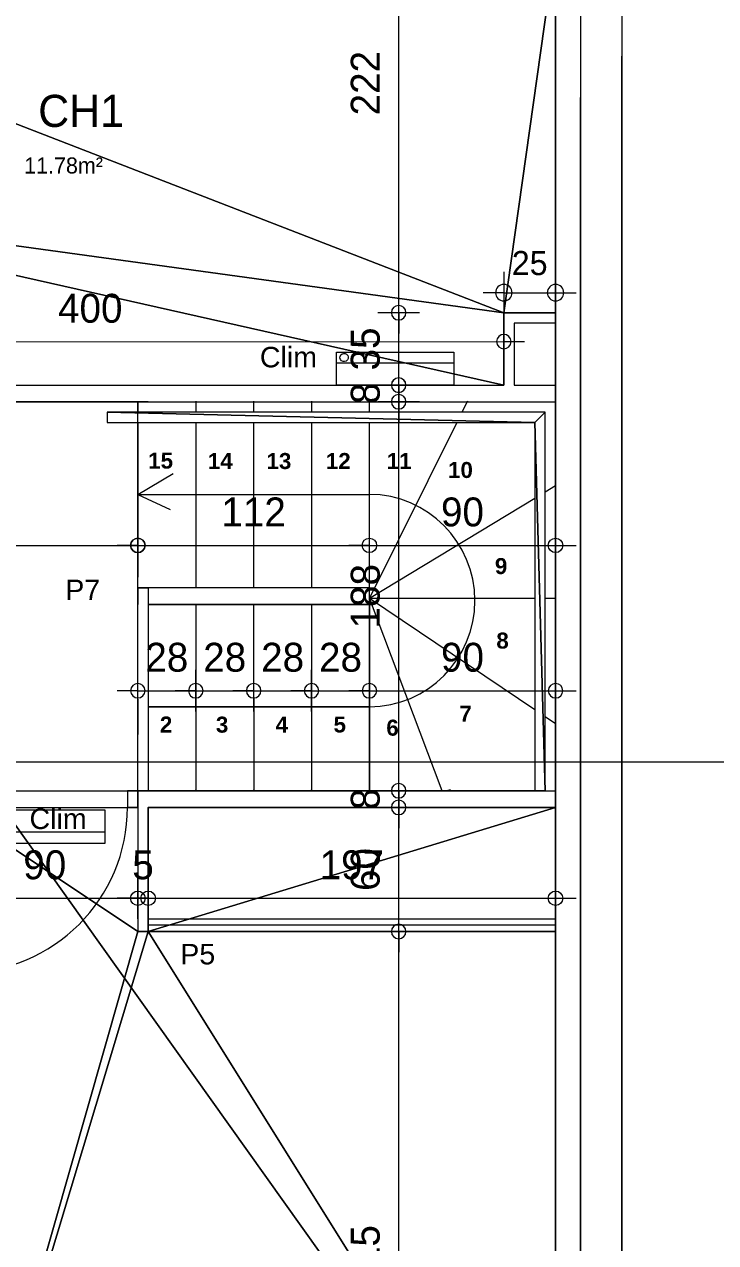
# Model space of a CAD drawing. Header units: metres. Extents: x 1.8 to 61.8, y -55.6 to -11.3.
# Drawn here: x 40.85 to 44.19, y -23.69 to -17.8 of the extents above; entities that cross this region are included whole.
import ezdxf
from ezdxf.enums import TextEntityAlignment as Align
from ezdxf.lldxf.tags import DXFTag

# ---------------------------------------------------------------- set-up
doc = ezdxf.new("R2010")
doc.units = ezdxf.units.M
doc.header["$MEASUREMENT"] = 0
for name, color, linetype in [('Calque commun', 7, 'Continuous'), ('Calque5', 7, 'Continuous'), ('Cotations', 7, 'Continuous'), ('Textes', 7, 'Continuous')]:
    doc.layers.add(name, color=color, linetype=linetype)
doc.styles.add('Arial10', font='arial.ttf', dxfattribs={"height": 0.098961})
doc.styles.add('Arial13', font='arialbd.ttf', dxfattribs={"height": 0.077267})
doc.styles.add('Century Gothic14', font='GOTHIC.TTF', dxfattribs={"height": 0.139636})
doc.styles.add('Century Gothic16', font='GOTHIC.TTF', dxfattribs={"height": 0.155151})
doc.styles.add('Century Gothic19', font='GOTHIC.TTF', dxfattribs={"height": 0.116363})
doc.styles.add('Century Gothic9', font='GOTHIC.TTF', dxfattribs={"height": 0.077575})
tags = doc.linetypes.add('DASHDOT2', pattern=[0.5, 0.25, -0.125, 0, -0.125]).pattern_tags.tags
tags[10:11] = [DXFTag(74, 4), DXFTag(75, 0), DXFTag(340, '0'), DXFTag(46, 1.0), DXFTag(50, 0.0), DXFTag(44, 0.0), DXFTag(45, 0.0)]
tags[8:9] = [DXFTag(74, 4), DXFTag(75, 0), DXFTag(340, '0'), DXFTag(46, 1.0), DXFTag(50, 0.0), DXFTag(44, 0.0), DXFTag(45, 0.0)]
tags[6:7] = [DXFTag(74, 4), DXFTag(75, 0), DXFTag(340, '0'), DXFTag(46, 1.0), DXFTag(50, 0.0), DXFTag(44, 0.0), DXFTag(45, 0.0)]
tags[4:5] = [DXFTag(74, 4), DXFTag(75, 0), DXFTag(340, '0'), DXFTag(46, 1.0), DXFTag(50, 0.0), DXFTag(44, 0.0), DXFTag(45, 0.0)]
tags = doc.linetypes.add('HIDDEN2', pattern=[0.1875, 0.125, -0.0625]).pattern_tags.tags
tags[6:7] = [DXFTag(74, 4), DXFTag(75, 0), DXFTag(340, '0'), DXFTag(46, 1.0), DXFTag(50, 0.0), DXFTag(44, 0.0), DXFTag(45, 0.0)]
tags[4:5] = [DXFTag(74, 4), DXFTag(75, 0), DXFTag(340, '0'), DXFTag(46, 1.0), DXFTag(50, 0.0), DXFTag(44, 0.0), DXFTag(45, 0.0)]
tags = doc.linetypes.add('HIDDENX2', pattern=[0.75, 0.5, -0.25]).pattern_tags.tags
tags[6:7] = [DXFTag(74, 4), DXFTag(75, 0), DXFTag(340, '0'), DXFTag(46, 1.0), DXFTag(50, 0.0), DXFTag(44, 0.0), DXFTag(45, 0.0)]
tags[4:5] = [DXFTag(74, 4), DXFTag(75, 0), DXFTag(340, '0'), DXFTag(46, 1.0), DXFTag(50, 0.0), DXFTag(44, 0.0), DXFTag(45, 0.0)]

# ---------------------------------------------------------------- blocks, each defined once
blk = doc.blocks.new('Block54246')
at = {"layer": 'Calque commun', "color": 7, "linetype": 'Continuous', "lineweight": 18}
blk.add_line((43.7344, -25.6552), (43.7344, -17.9552), dxfattribs=at)
at = {"layer": 'Calque commun', "color": 7, "linetype": 'Continuous', "lineweight": 9}
for p, q in [((43.5344, -25.4552), (43.5344, -18.1552)), ((43.4144, -25.3352), (43.4144, -18.2752))]:
    blk.add_line(p, q, dxfattribs=at)
blk = doc.blocks.new('Block54736')
at = {"layer": 'Calque commun', "color": 7, "linetype": 'Continuous', "lineweight": 18}
blk.add_line((43.7344, -16.6552), (43.7344, -25.6552), dxfattribs=at)
at = {"layer": 'Calque commun', "color": 7, "linetype": 'Continuous', "lineweight": 9}
for p, q in [((43.5344, -16.8552), (43.5344, -25.4552)), ((43.4144, -16.9752), (43.4144, -25.3352))]:
    blk.add_line(p, q, dxfattribs=at)
blk = doc.blocks.new('xmodule1pcentniv1-7')
at = {"layer": 'Calque commun', "color": 5, "linetype": 'Continuous', "lineweight": 9}
blk.add_arc((0, 0), 0.5, 0, 359.99941, dxfattribs=at)
blk = doc.blocks.new('xmodule1pcentniv1-8')
at = {"layer": 'Calque commun', "color": 5, "linetype": 'Continuous', "lineweight": 9}
blk.add_arc((0, 0), 0.5, 0, 359.99941, dxfattribs=at)
blk = doc.blocks.new('DimLine54915')
at = {"layer": 'Calque commun', "color": 5, "linetype": 'Continuous', "lineweight": 9}
for p, q in [((42.6251, -23.0373), (42.6251, -22.9373)), ((42.5251, -23.0373), (42.7251, -23.0373)), ((42.6251, -26.1866), (42.6251, -23.0373)), ((42.5251, -26.1866), (42.7251, -26.1866)), ((42.6251, -26.1866), (42.6251, -26.2866))]:
    blk.add_line(p, q, dxfattribs=at)
at = {"layer": 'Calque commun', "color": 5, "linetype": 'Continuous', "lineweight": 9, "xscale": 0.07000000029802322, "yscale": 0.07000000029802322, "zscale": 0.07000000029802322, "rotation": 90}
for name, p in [('xmodule1pcentniv1-8', (42.6251, -23.0373)), ('xmodule1pcentniv1-7', (42.6251, -26.1866))]:
    blk.add_blockref(name, p, dxfattribs=at)
at = {"layer": 'Calque commun', "color": 5, "linetype": 'Continuous', "lineweight": 9, "style": 'Century Gothic14'}
blk.add_text('315', height=0.13964, rotation=90, dxfattribs=at).set_placement((42.5751, -24.6119), align=Align.BOTTOM_CENTER)
blk = doc.blocks.new('xmodule1pcentniv1-9')
at = {"layer": 'Calque commun', "color": 5, "linetype": 'Continuous', "lineweight": 9}
blk.add_arc((0, 0), 0.5, 0, 359.99941, dxfattribs=at)
blk = doc.blocks.new('xmodule1pcentniv1-10')
at = {"layer": 'Calque commun', "color": 5, "linetype": 'Continuous', "lineweight": 9}
blk.add_arc((0, 0), 0.5, 0, 359.99941, dxfattribs=at)
blk = doc.blocks.new('DimLine54923')
at = {"layer": 'Calque commun', "color": 5, "linetype": 'Continuous', "lineweight": 9}
for p, q in [((42.6251, -22.4373), (42.6251, -22.3373)), ((42.5251, -22.4373), (42.7251, -22.4373)), ((42.6251, -23.0373), (42.6251, -22.4373)), ((42.5251, -23.0373), (42.7251, -23.0373)), ((42.6251, -23.0373), (42.6251, -23.1373))]:
    blk.add_line(p, q, dxfattribs=at)
at = {"layer": 'Calque commun', "color": 5, "linetype": 'Continuous', "lineweight": 9, "xscale": 0.07000000029802322, "yscale": 0.07000000029802322, "zscale": 0.07000000029802322, "rotation": 90}
for name, p in [('xmodule1pcentniv1-10', (42.6251, -22.4373)), ('xmodule1pcentniv1-9', (42.6251, -23.0373))]:
    blk.add_blockref(name, p, dxfattribs=at)
at = {"layer": 'Calque commun', "color": 5, "linetype": 'Continuous', "lineweight": 9, "style": 'Century Gothic14'}
blk.add_text('60', height=0.13964, rotation=90, dxfattribs=at).set_placement((42.5751, -22.7373), align=Align.BOTTOM_CENTER)
blk = doc.blocks.new('xmodule1pcentniv1-11')
at = {"layer": 'Calque commun', "color": 5, "linetype": 'Continuous', "lineweight": 9}
blk.add_arc((0, 0), 0.5, 0, 359.99941, dxfattribs=at)
blk = doc.blocks.new('xmodule1pcentniv1-12')
at = {"layer": 'Calque commun', "color": 5, "linetype": 'Continuous', "lineweight": 9}
blk.add_arc((0, 0), 0.5, 0, 359.99941, dxfattribs=at)
blk = doc.blocks.new('DimLine54947')
at = {"layer": 'Calque commun', "color": 5, "linetype": 'Continuous', "lineweight": 9}
for p, q in [((42.6251, -20.396), (42.6251, -20.296)), ((42.5251, -20.396), (42.7251, -20.396)), ((42.6251, -20.4766), (42.6251, -20.396)), ((42.5251, -20.4766), (42.7251, -20.4766)), ((42.6251, -20.4766), (42.6251, -20.5766))]:
    blk.add_line(p, q, dxfattribs=at)
at = {"layer": 'Calque commun', "color": 5, "linetype": 'Continuous', "lineweight": 9, "xscale": 0.07000000029802322, "yscale": 0.07000000029802322, "zscale": 0.07000000029802322, "rotation": 90}
for name, p in [('xmodule1pcentniv1-12', (42.6251, -20.396)), ('xmodule1pcentniv1-11', (42.6251, -20.4766))]:
    blk.add_blockref(name, p, dxfattribs=at)
at = {"layer": 'Calque commun', "color": 5, "linetype": 'Continuous', "lineweight": 9, "style": 'Century Gothic14'}
blk.add_text('8', height=0.1396, rotation=90, dxfattribs=at).set_placement((42.5751, -20.4363), align=Align.BOTTOM_CENTER)
blk = doc.blocks.new('xmodule1pcentniv1-13')
at = {"layer": 'Calque commun', "color": 5, "linetype": 'Continuous', "lineweight": 9}
blk.add_arc((0, 0), 0.5, 0, 359.99941, dxfattribs=at)
blk = doc.blocks.new('xmodule1pcentniv1-14')
at = {"layer": 'Calque commun', "color": 5, "linetype": 'Continuous', "lineweight": 9}
blk.add_arc((0, 0), 0.5, 0, 359.99941, dxfattribs=at)
blk = doc.blocks.new('DimLine54955')
at = {"layer": 'Calque commun', "color": 5, "linetype": 'Continuous', "lineweight": 9}
for p, q in [((42.6251, -17.8273), (42.6251, -17.7273)), ((42.5251, -17.8273), (42.7251, -17.8273)), ((42.6251, -20.0466), (42.6251, -17.8273)), ((42.7251, -20.0466), (42.5251, -20.0466)), ((42.6251, -20.0466), (42.6251, -20.1466))]:
    blk.add_line(p, q, dxfattribs=at)
at = {"layer": 'Calque commun', "color": 5, "linetype": 'Continuous', "lineweight": 9, "xscale": 0.07000000029802322, "yscale": 0.07000000029802322, "zscale": 0.07000000029802322, "rotation": 90}
for name, p in [('xmodule1pcentniv1-14', (42.6251, -17.8273)), ('xmodule1pcentniv1-13', (42.6251, -20.0466))]:
    blk.add_blockref(name, p, dxfattribs=at)
at = {"layer": 'Calque commun', "color": 5, "linetype": 'Continuous', "lineweight": 9, "style": 'Century Gothic14'}
blk.add_text('222', height=0.13964, rotation=90, dxfattribs=at).set_placement((42.5751, -18.937), align=Align.BOTTOM_CENTER)
blk = doc.blocks.new('xmodule1pcentniv1-15')
at = {"layer": 'Calque commun', "color": 5, "linetype": 'Continuous', "lineweight": 9}
blk.add_arc((0, 0), 0.5, 0, 359.99941, dxfattribs=at)
blk = doc.blocks.new('xmodule1pcentniv1-16')
at = {"layer": 'Calque commun', "color": 5, "linetype": 'Continuous', "lineweight": 9}
blk.add_arc((0, 0), 0.5, 0, 359.99941, dxfattribs=at)
blk = doc.blocks.new('DimLine54963')
at = {"layer": 'Calque commun', "color": 5, "linetype": 'Continuous', "lineweight": 9}
for p, q in [((42.6251, -20.0466), (42.6251, -19.9466)), ((42.7251, -20.0466), (42.5251, -20.0466)), ((42.6251, -20.3967), (42.6251, -20.0466)), ((42.5251, -20.3967), (42.7251, -20.3967)), ((42.6251, -20.3967), (42.6251, -20.4967))]:
    blk.add_line(p, q, dxfattribs=at)
at = {"layer": 'Calque commun', "color": 5, "linetype": 'Continuous', "lineweight": 9, "xscale": 0.07000000029802322, "yscale": 0.07000000029802322, "zscale": 0.07000000029802322, "rotation": 90}
for name, p in [('xmodule1pcentniv1-16', (42.6251, -20.0466)), ('xmodule1pcentniv1-15', (42.6251, -20.3967))]:
    blk.add_blockref(name, p, dxfattribs=at)
at = {"layer": 'Calque commun', "color": 5, "linetype": 'Continuous', "lineweight": 9, "style": 'Century Gothic14'}
blk.add_text('35', height=0.13964, rotation=90, dxfattribs=at).set_placement((42.5751, -20.2217), align=Align.BOTTOM_CENTER)
blk = doc.blocks.new('xmodule1pcentniv1-17')
at = {"layer": 'Calque commun', "color": 5, "linetype": 'Continuous', "lineweight": 9}
blk.add_arc((0, 0), 0.5, 0, 359.99941, dxfattribs=at)
blk = doc.blocks.new('xmodule1pcentniv1-18')
at = {"layer": 'Calque commun', "color": 5, "linetype": 'Continuous', "lineweight": 9}
blk.add_arc((0, 0), 0.5, 0, 359.99941, dxfattribs=at)
blk = doc.blocks.new('DimLine54971')
at = {"layer": 'Calque commun', "color": 5, "linetype": 'Continuous', "lineweight": 9}
for p, q in [((39.1838, -21.271), (39.1838, -21.071)), ((41.3637, -21.271), (41.3637, -21.071)), ((39.1838, -21.171), (39.0838, -21.171)), ((39.1838, -21.171), (41.3637, -21.171)), ((41.3637, -21.171), (41.4637, -21.171))]:
    blk.add_line(p, q, dxfattribs=at)
at = {"layer": 'Calque commun', "color": 5, "linetype": 'Continuous', "lineweight": 9, "xscale": 0.07000000029802322, "yscale": 0.07000000029802322, "zscale": 0.07000000029802322}
for name, p in [('xmodule1pcentniv1-17', (39.1838, -21.171)), ('xmodule1pcentniv1-18', (41.3637, -21.171))]:
    blk.add_blockref(name, p, dxfattribs=at)
at = {"layer": 'Calque commun', "color": 5, "linetype": 'Continuous', "lineweight": 9, "style": 'Century Gothic14'}
blk.add_text('218', height=0.13964, dxfattribs=at).set_placement((40.2737, -21.121), align=Align.BOTTOM_CENTER)
blk = doc.blocks.new('xmodule1pcentniv1-57')
at = {"layer": 'Calque commun', "color": 5, "linetype": 'Continuous', "lineweight": 9}
blk.add_arc((0, 0), 0.5, 0, 359.99941, dxfattribs=at)
blk = doc.blocks.new('xmodule1pcentniv1-58')
at = {"layer": 'Calque commun', "color": 5, "linetype": 'Continuous', "lineweight": 9}
blk.add_arc((0, 0), 0.5, 0, 359.99941, dxfattribs=at)
blk = doc.blocks.new('DimLine55147')
at = {"layer": 'Calque commun', "color": 5, "linetype": 'Continuous', "lineweight": 9}
for p, q in [((41.4138, -22.9766), (41.4138, -22.7766)), ((43.3837, -22.9766), (43.3837, -22.7766)), ((41.4138, -22.8766), (41.3138, -22.8766)), ((41.4138, -22.8766), (43.3837, -22.8766)), ((43.3837, -22.8766), (43.4837, -22.8766))]:
    blk.add_line(p, q, dxfattribs=at)
at = {"layer": 'Calque commun', "color": 5, "linetype": 'Continuous', "lineweight": 9, "extrusion": (0, 0, -1), "xscale": 0.07000000029802322, "yscale": 0.07000000029802322, "zscale": 0.07000000029802322}
for name, p in [('xmodule1pcentniv1-57', (-41.4138, -22.8766)), ('xmodule1pcentniv1-58', (-43.3837, -22.8766))]:
    blk.add_blockref(name, p, dxfattribs=at)
at = {"layer": 'Calque commun', "color": 5, "linetype": 'Continuous', "lineweight": 9, "style": 'Century Gothic14'}
blk.add_text('197', height=0.13964, dxfattribs=at).set_placement((42.3987, -22.8266), align=Align.BOTTOM_CENTER)
blk = doc.blocks.new('xmodule1pcentniv1-59')
at = {"layer": 'Calque commun', "color": 5, "linetype": 'Continuous', "lineweight": 9}
blk.add_arc((0, 0), 0.5, 0, 359.99941, dxfattribs=at)
blk = doc.blocks.new('xmodule1pcentniv1-60')
at = {"layer": 'Calque commun', "color": 5, "linetype": 'Continuous', "lineweight": 9}
blk.add_arc((0, 0), 0.5, 0, 359.99941, dxfattribs=at)
blk = doc.blocks.new('DimLine55155')
at = {"layer": 'Calque commun', "color": 5, "linetype": 'Continuous', "lineweight": 9}
for p, q in [((41.3637, -22.9766), (41.3637, -22.7766)), ((41.4138, -22.9766), (41.4138, -22.7766)), ((41.3637, -22.8766), (41.2637, -22.8766)), ((41.3637, -22.8766), (41.4138, -22.8766)), ((41.4138, -22.8766), (41.5138, -22.8766))]:
    blk.add_line(p, q, dxfattribs=at)
at = {"layer": 'Calque commun', "color": 5, "linetype": 'Continuous', "lineweight": 9, "extrusion": (0, 0, -1), "xscale": 0.07000000029802322, "yscale": 0.07000000029802322, "zscale": 0.07000000029802322}
for name, p in [('xmodule1pcentniv1-59', (-41.3637, -22.8766)), ('xmodule1pcentniv1-60', (-41.4138, -22.8766))]:
    blk.add_blockref(name, p, dxfattribs=at)
at = {"layer": 'Calque commun', "color": 5, "linetype": 'Continuous', "lineweight": 9, "style": 'Century Gothic14'}
blk.add_text('5', height=0.1396, dxfattribs=at).set_placement((41.3887, -22.8266), align=Align.BOTTOM_CENTER)
blk = doc.blocks.new('xmodule1pcentniv1-61')
at = {"layer": 'Calque commun', "color": 5, "linetype": 'Continuous', "lineweight": 9}
blk.add_arc((0, 0), 0.5, 0, 359.99941, dxfattribs=at)
blk = doc.blocks.new('xmodule1pcentniv1-62')
at = {"layer": 'Calque commun', "color": 5, "linetype": 'Continuous', "lineweight": 9}
blk.add_arc((0, 0), 0.5, 0, 359.99941, dxfattribs=at)
blk = doc.blocks.new('DimLine55163')
at = {"layer": 'Calque commun', "color": 5, "linetype": 'Continuous', "lineweight": 9}
for p, q in [((40.4638, -22.9766), (40.4638, -22.7766)), ((41.3637, -22.9766), (41.3637, -22.7766)), ((40.4638, -22.8766), (40.3638, -22.8766)), ((40.4638, -22.8766), (41.3637, -22.8766)), ((41.3637, -22.8766), (41.4637, -22.8766))]:
    blk.add_line(p, q, dxfattribs=at)
at = {"layer": 'Calque commun', "color": 5, "linetype": 'Continuous', "lineweight": 9, "extrusion": (0, 0, -1), "xscale": 0.07000000029802322, "yscale": 0.07000000029802322, "zscale": 0.07000000029802322}
for name, p in [('xmodule1pcentniv1-61', (-40.4638, -22.8766)), ('xmodule1pcentniv1-62', (-41.3637, -22.8766))]:
    blk.add_blockref(name, p, dxfattribs=at)
at = {"layer": 'Calque commun', "color": 5, "linetype": 'Continuous', "lineweight": 9, "style": 'Century Gothic14'}
blk.add_text('90', height=0.13964, dxfattribs=at).set_placement((40.9137, -22.8266), align=Align.BOTTOM_CENTER)
blk = doc.blocks.new('xmodule1pcentniv1-65')
at = {"layer": 'Calque commun', "color": 5, "linetype": 'Continuous', "lineweight": 9}
blk.add_arc((0, 0), 0.5, 0, 359.99941, dxfattribs=at)
blk = doc.blocks.new('xmodule1pcentniv1-66')
at = {"layer": 'Calque commun', "color": 5, "linetype": 'Continuous', "lineweight": 9}
blk.add_arc((0, 0), 0.5, 0, 359.99941, dxfattribs=at)
blk = doc.blocks.new('DimLine55203')
at = {"layer": 'Calque commun', "color": 5, "linetype": 'Continuous', "lineweight": 9}
for p, q in [((39.1338, -20.287), (39.1337, -20.087)), ((43.1337, -20.2863), (43.1337, -20.0863)), ((39.1338, -20.187), (39.0338, -20.187)), ((39.1338, -20.187), (43.1337, -20.1863)), ((43.1337, -20.1863), (43.2337, -20.1862))]:
    blk.add_line(p, q, dxfattribs=at)
at = {"layer": 'Calque commun', "color": 5, "linetype": 'Continuous', "lineweight": 9, "xscale": 0.0700000013757668, "yscale": 0.0700000013757668, "zscale": 0.07000000029802322, "rotation": 0.01005417239926435}
for name, p in [('xmodule1pcentniv1-65', (39.1338, -20.187)), ('xmodule1pcentniv1-66', (43.1337, -20.1863))]:
    blk.add_blockref(name, p, dxfattribs=at)
at = {"layer": 'Calque commun', "color": 5, "linetype": 'Continuous', "lineweight": 9, "style": 'Century Gothic14'}
blk.add_text('400', height=0.13964, rotation=0.01005, dxfattribs=at).set_placement((41.1337, -20.1366), align=Align.BOTTOM_CENTER)
blk = doc.blocks.new('xmodule1pcentniv1-73')
at = {"layer": 'Calque commun', "color": 5, "linetype": 'Continuous', "lineweight": 9}
blk.add_arc((0, 0), 0.5, 0, 359.99941, dxfattribs=at)
blk = doc.blocks.new('xmodule1pcentniv1-74')
at = {"layer": 'Calque commun', "color": 5, "linetype": 'Continuous', "lineweight": 9}
blk.add_arc((0, 0), 0.5, 0, 359.99941, dxfattribs=at)
blk = doc.blocks.new('DimLine55240')
at = {"layer": 'Calque commun', "color": 5, "linetype": 'Continuous', "lineweight": 9}
for p, q in [((43.1337, -19.8496), (43.1337, -20.0496)), ((43.3837, -19.8496), (43.3837, -20.0496)), ((43.1337, -19.9496), (43.0337, -19.9496)), ((43.1337, -19.9496), (43.3837, -19.9496)), ((43.3837, -19.9496), (43.4837, -19.9496))]:
    blk.add_line(p, q, dxfattribs=at)
at = {"layer": 'Calque commun', "color": 5, "linetype": 'Continuous', "lineweight": 9, "xscale": 0.07999999821186066, "yscale": 0.07999999821186066, "zscale": 0.07999999821186066}
for name, p in [('xmodule1pcentniv1-73', (43.1337, -19.9496)), ('xmodule1pcentniv1-74', (43.3837, -19.9496))]:
    blk.add_blockref(name, p, dxfattribs=at)
at = {"layer": 'Calque commun', "color": 5, "linetype": 'Continuous', "lineweight": 9, "style": 'Century Gothic19'}
blk.add_text('25', height=0.11636, dxfattribs=at).set_placement((43.2587, -19.8996), align=Align.BOTTOM_CENTER)
blk = doc.blocks.new('xmodule1pcentniv1-75')
at = {"layer": 'Calque commun', "color": 5, "linetype": 'Continuous', "lineweight": 9}
blk.add_arc((0, 0), 0.5, 0, 359.99941, dxfattribs=at)
blk = doc.blocks.new('xmodule1pcentniv1-76')
at = {"layer": 'Calque commun', "color": 5, "linetype": 'Continuous', "lineweight": 9}
blk.add_arc((0, 0), 0.5, 0, 359.99941, dxfattribs=at)
blk = doc.blocks.new('DimLine56475')
at = {"layer": 'Calque commun', "color": 5, "linetype": 'Continuous', "lineweight": 9}
for p, q in [((39.1837, -21.271), (39.1837, -21.071)), ((41.3637, -21.271), (41.3637, -21.071)), ((39.1837, -21.171), (39.0837, -21.171)), ((39.1837, -21.171), (41.3637, -21.171)), ((41.3637, -21.171), (41.4637, -21.171))]:
    blk.add_line(p, q, dxfattribs=at)
at = {"layer": 'Calque commun', "color": 5, "linetype": 'Continuous', "lineweight": 9, "xscale": 0.07000000029802322, "yscale": 0.07000000029802322, "zscale": 0.07000000029802322}
for name, p in [('xmodule1pcentniv1-75', (39.1837, -21.171)), ('xmodule1pcentniv1-76', (41.3637, -21.171))]:
    blk.add_blockref(name, p, dxfattribs=at)
at = {"layer": 'Calque commun', "color": 5, "linetype": 'Continuous', "lineweight": 9, "style": 'Century Gothic14'}
blk.add_text('218', height=0.13964, dxfattribs=at).set_placement((40.2737, -21.121), align=Align.BOTTOM_CENTER)
blk = doc.blocks.new('xmodule1pcentniv1-77')
at = {"layer": 'Calque commun', "color": 5, "linetype": 'Continuous', "lineweight": 9}
blk.add_arc((0, 0), 0.5, 0, 359.99941, dxfattribs=at)
blk = doc.blocks.new('xmodule1pcentniv1-78')
at = {"layer": 'Calque commun', "color": 5, "linetype": 'Continuous', "lineweight": 9}
blk.add_arc((0, 0), 0.5, 0, 359.99941, dxfattribs=at)
blk = doc.blocks.new('DimLine56490')
at = {"layer": 'Calque commun', "color": 5, "linetype": 'Continuous', "lineweight": 9}
for p, q in [((42.4837, -21.271), (42.4837, -21.071)), ((43.3837, -21.271), (43.3837, -21.071)), ((42.4837, -21.171), (42.3837, -21.171)), ((42.4837, -21.171), (43.3837, -21.171)), ((43.3837, -21.171), (43.4837, -21.171))]:
    blk.add_line(p, q, dxfattribs=at)
at = {"layer": 'Calque commun', "color": 5, "linetype": 'Continuous', "lineweight": 9, "extrusion": (0, 0, -1), "xscale": -0.07000000029802322, "yscale": -0.07000000029802322, "zscale": -0.07000000029802322, "rotation": -180}
for name, p in [('xmodule1pcentniv1-77', (-42.4837, -21.171)), ('xmodule1pcentniv1-78', (-43.3837, -21.171))]:
    blk.add_blockref(name, p, dxfattribs=at)
at = {"layer": 'Calque commun', "color": 5, "linetype": 'Continuous', "lineweight": 9, "style": 'Century Gothic14'}
blk.add_text('90', height=0.13964, dxfattribs=at).set_placement((42.9337, -21.121), align=Align.BOTTOM_CENTER)
blk = doc.blocks.new('xmodule1pcentniv1-79')
at = {"layer": 'Calque commun', "color": 5, "linetype": 'Continuous', "lineweight": 9}
blk.add_arc((0, 0), 0.5, 0, 359.99941, dxfattribs=at)
blk = doc.blocks.new('xmodule1pcentniv1-80')
at = {"layer": 'Calque commun', "color": 5, "linetype": 'Continuous', "lineweight": 9}
blk.add_arc((0, 0), 0.5, 0, 359.99941, dxfattribs=at)
blk = doc.blocks.new('DimLine56498')
at = {"layer": 'Calque commun', "color": 5, "linetype": 'Continuous', "lineweight": 9}
for p, q in [((41.3637, -21.271), (41.3637, -21.071)), ((42.4837, -21.271), (42.4837, -21.071)), ((41.3637, -21.171), (41.2637, -21.171)), ((41.3637, -21.171), (42.4837, -21.171)), ((42.4837, -21.171), (42.5837, -21.171))]:
    blk.add_line(p, q, dxfattribs=at)
at = {"layer": 'Calque commun', "color": 5, "linetype": 'Continuous', "lineweight": 9, "extrusion": (0, 0, -1), "xscale": -0.07000000029802322, "yscale": -0.07000000029802322, "zscale": -0.07000000029802322, "rotation": -180}
for name, p in [('xmodule1pcentniv1-79', (-41.3637, -21.171)), ('xmodule1pcentniv1-80', (-42.4837, -21.171))]:
    blk.add_blockref(name, p, dxfattribs=at)
at = {"layer": 'Calque commun', "color": 5, "linetype": 'Continuous', "lineweight": 9, "style": 'Century Gothic14'}
blk.add_text('112', height=0.13964, dxfattribs=at).set_placement((41.9237, -21.121), align=Align.BOTTOM_CENTER)
blk = doc.blocks.new('xmodule1pcentniv1-81')
at = {"layer": 'Calque commun', "color": 5, "linetype": 'Continuous', "lineweight": 9}
blk.add_arc((0, 0), 0.5, 0, 359.99941, dxfattribs=at)
blk = doc.blocks.new('xmodule1pcentniv1-82')
at = {"layer": 'Calque commun', "color": 5, "linetype": 'Continuous', "lineweight": 9}
blk.add_arc((0, 0), 0.5, 0, 359.99941, dxfattribs=at)
blk = doc.blocks.new('DimLine60633')
at = {"layer": 'Calque commun', "color": 5, "linetype": 'Continuous', "lineweight": 9}
for p, q in [((42.4838, -21.9733), (42.4838, -21.7733)), ((43.3838, -21.9733), (43.3838, -21.7733)), ((42.4838, -21.8733), (42.3839, -21.8733)), ((42.4838, -21.8733), (43.3838, -21.8733)), ((43.3838, -21.8733), (43.4838, -21.8733))]:
    blk.add_line(p, q, dxfattribs=at)
at = {"layer": 'Calque commun', "color": 5, "linetype": 'Continuous', "lineweight": 9, "xscale": 0.07000000029802322, "yscale": 0.07000000029802322, "zscale": 0.07000000029802322}
for name, p in [('xmodule1pcentniv1-81', (42.4838, -21.8733)), ('xmodule1pcentniv1-82', (43.3838, -21.8733))]:
    blk.add_blockref(name, p, dxfattribs=at)
at = {"layer": 'Calque commun', "color": 5, "linetype": 'Continuous', "lineweight": 9, "style": 'Century Gothic14'}
blk.add_text('90', height=0.13964, dxfattribs=at).set_placement((42.9338, -21.8233), align=Align.BOTTOM_CENTER)
blk = doc.blocks.new('xmodule1pcentniv1-83')
at = {"layer": 'Calque commun', "color": 5, "linetype": 'Continuous', "lineweight": 9}
blk.add_arc((0, 0), 0.5, 0, 359.99941, dxfattribs=at)
blk = doc.blocks.new('xmodule1pcentniv1-84')
at = {"layer": 'Calque commun', "color": 5, "linetype": 'Continuous', "lineweight": 9}
blk.add_arc((0, 0), 0.5, 0, 359.99941, dxfattribs=at)
blk = doc.blocks.new('DimLine60641')
at = {"layer": 'Calque commun', "color": 5, "linetype": 'Continuous', "lineweight": 9}
for p, q in [((42.2038, -21.9733), (42.2038, -21.7733)), ((42.4838, -21.9733), (42.4838, -21.7733)), ((42.2038, -21.8733), (42.1039, -21.8733)), ((42.2038, -21.8733), (42.4838, -21.8733)), ((42.4838, -21.8733), (42.5838, -21.8733))]:
    blk.add_line(p, q, dxfattribs=at)
at = {"layer": 'Calque commun', "color": 5, "linetype": 'Continuous', "lineweight": 9, "xscale": 0.07000000029802322, "yscale": 0.07000000029802322, "zscale": 0.07000000029802322}
for name, p in [('xmodule1pcentniv1-83', (42.2038, -21.8733)), ('xmodule1pcentniv1-84', (42.4838, -21.8733))]:
    blk.add_blockref(name, p, dxfattribs=at)
at = {"layer": 'Calque commun', "color": 5, "linetype": 'Continuous', "lineweight": 9, "style": 'Century Gothic14'}
blk.add_text('28', height=0.13964, dxfattribs=at).set_placement((42.3438, -21.8233), align=Align.BOTTOM_CENTER)
blk = doc.blocks.new('xmodule1pcentniv1-85')
at = {"layer": 'Calque commun', "color": 5, "linetype": 'Continuous', "lineweight": 9}
blk.add_arc((0, 0), 0.5, 0, 359.99941, dxfattribs=at)
blk = doc.blocks.new('xmodule1pcentniv1-86')
at = {"layer": 'Calque commun', "color": 5, "linetype": 'Continuous', "lineweight": 9}
blk.add_arc((0, 0), 0.5, 0, 359.99941, dxfattribs=at)
blk = doc.blocks.new('DimLine60649')
at = {"layer": 'Calque commun', "color": 5, "linetype": 'Continuous', "lineweight": 9}
for p, q in [((41.9239, -21.9733), (41.9239, -21.7733)), ((42.2038, -21.9733), (42.2038, -21.7733)), ((41.9239, -21.8733), (41.8239, -21.8733)), ((41.9239, -21.8733), (42.2038, -21.8733)), ((42.2038, -21.8733), (42.3038, -21.8733))]:
    blk.add_line(p, q, dxfattribs=at)
at = {"layer": 'Calque commun', "color": 5, "linetype": 'Continuous', "lineweight": 9, "xscale": 0.07000000029802322, "yscale": 0.07000000029802322, "zscale": 0.07000000029802322}
for name, p in [('xmodule1pcentniv1-85', (41.9239, -21.8733)), ('xmodule1pcentniv1-86', (42.2038, -21.8733))]:
    blk.add_blockref(name, p, dxfattribs=at)
at = {"layer": 'Calque commun', "color": 5, "linetype": 'Continuous', "lineweight": 9, "style": 'Century Gothic14'}
blk.add_text('28', height=0.13964, dxfattribs=at).set_placement((42.0639, -21.8233), align=Align.BOTTOM_CENTER)
blk = doc.blocks.new('xmodule1pcentniv1-87')
at = {"layer": 'Calque commun', "color": 5, "linetype": 'Continuous', "lineweight": 9}
blk.add_arc((0, 0), 0.5, 0, 359.99941, dxfattribs=at)
blk = doc.blocks.new('xmodule1pcentniv1-88')
at = {"layer": 'Calque commun', "color": 5, "linetype": 'Continuous', "lineweight": 9}
blk.add_arc((0, 0), 0.5, 0, 359.99941, dxfattribs=at)
blk = doc.blocks.new('DimLine60657')
at = {"layer": 'Calque commun', "color": 5, "linetype": 'Continuous', "lineweight": 9}
for p, q in [((41.6439, -21.9733), (41.6439, -21.7733)), ((41.9239, -21.9733), (41.9239, -21.7733)), ((41.6439, -21.8733), (41.5439, -21.8733)), ((41.6439, -21.8733), (41.9239, -21.8733)), ((41.9239, -21.8733), (42.0238, -21.8733))]:
    blk.add_line(p, q, dxfattribs=at)
at = {"layer": 'Calque commun', "color": 5, "linetype": 'Continuous', "lineweight": 9, "xscale": 0.07000000029802322, "yscale": 0.07000000029802322, "zscale": 0.07000000029802322}
for name, p in [('xmodule1pcentniv1-87', (41.6439, -21.8733)), ('xmodule1pcentniv1-88', (41.9239, -21.8733))]:
    blk.add_blockref(name, p, dxfattribs=at)
at = {"layer": 'Calque commun', "color": 5, "linetype": 'Continuous', "lineweight": 9, "style": 'Century Gothic14'}
blk.add_text('28', height=0.13964, dxfattribs=at).set_placement((41.7839, -21.8233), align=Align.BOTTOM_CENTER)
blk = doc.blocks.new('xmodule1pcentniv1-89')
at = {"layer": 'Calque commun', "color": 5, "linetype": 'Continuous', "lineweight": 9}
blk.add_arc((0, 0), 0.5, 0, 359.99941, dxfattribs=at)
blk = doc.blocks.new('xmodule1pcentniv1-90')
at = {"layer": 'Calque commun', "color": 5, "linetype": 'Continuous', "lineweight": 9}
blk.add_arc((0, 0), 0.5, 0, 359.99941, dxfattribs=at)
blk = doc.blocks.new('DimLine60665')
at = {"layer": 'Calque commun', "color": 5, "linetype": 'Continuous', "lineweight": 9}
for p, q in [((41.3638, -21.9733), (41.3638, -21.7733)), ((41.6439, -21.9733), (41.6439, -21.7733)), ((41.3638, -21.8733), (41.2638, -21.8733)), ((41.3638, -21.8733), (41.6439, -21.8733)), ((41.6439, -21.8733), (41.7439, -21.8733))]:
    blk.add_line(p, q, dxfattribs=at)
at = {"layer": 'Calque commun', "color": 5, "linetype": 'Continuous', "lineweight": 9, "xscale": 0.07000000029802322, "yscale": 0.07000000029802322, "zscale": 0.07000000029802322}
for name, p in [('xmodule1pcentniv1-89', (41.3638, -21.8733)), ('xmodule1pcentniv1-90', (41.6439, -21.8733))]:
    blk.add_blockref(name, p, dxfattribs=at)
at = {"layer": 'Calque commun', "color": 5, "linetype": 'Continuous', "lineweight": 9, "style": 'Century Gothic14'}
blk.add_text('28', height=0.13964, dxfattribs=at).set_placement((41.5038, -21.8233), align=Align.BOTTOM_CENTER)
blk = doc.blocks.new('xmodule1pcentniv1-91')
at = {"layer": 'Calque commun', "color": 5, "linetype": 'Continuous', "lineweight": 9}
blk.add_arc((0, 0), 0.5, 0, 359.99941, dxfattribs=at)
blk = doc.blocks.new('xmodule1pcentniv1-92')
at = {"layer": 'Calque commun', "color": 5, "linetype": 'Continuous', "lineweight": 9}
blk.add_arc((0, 0), 0.5, 0, 359.99941, dxfattribs=at)
blk = doc.blocks.new('DimLine60713')
at = {"layer": 'Calque commun', "color": 5, "linetype": 'Continuous', "lineweight": 9}
for p, q in [((42.6251, -22.3569), (42.6251, -22.2569)), ((42.7251, -22.3569), (42.5251, -22.3569)), ((42.6251, -22.4373), (42.6251, -22.3569)), ((42.7251, -22.4373), (42.5251, -22.4373)), ((42.6251, -22.4373), (42.6251, -22.5373))]:
    blk.add_line(p, q, dxfattribs=at)
at = {"layer": 'Calque commun', "color": 5, "linetype": 'Continuous', "lineweight": 9, "xscale": 0.07000000029802322, "yscale": 0.07000000029802322, "zscale": 0.07000000029802322, "rotation": 90}
for name, p in [('xmodule1pcentniv1-92', (42.6251, -22.3569)), ('xmodule1pcentniv1-91', (42.6251, -22.4373))]:
    blk.add_blockref(name, p, dxfattribs=at)
at = {"layer": 'Calque commun', "color": 5, "linetype": 'Continuous', "lineweight": 9, "style": 'Century Gothic14'}
blk.add_text('8', height=0.1396, rotation=90, dxfattribs=at).set_placement((42.5751, -22.3971), align=Align.BOTTOM_CENTER)
blk = doc.blocks.new('xmodule1pcentniv1-93')
at = {"layer": 'Calque commun', "color": 5, "linetype": 'Continuous', "lineweight": 9}
blk.add_arc((0, 0), 0.5, 0, 359.99941, dxfattribs=at)
blk = doc.blocks.new('xmodule1pcentniv1-94')
at = {"layer": 'Calque commun', "color": 5, "linetype": 'Continuous', "lineweight": 9}
blk.add_arc((0, 0), 0.5, 0, 359.99941, dxfattribs=at)
blk = doc.blocks.new('DimLine60721')
at = {"layer": 'Calque commun', "color": 5, "linetype": 'Continuous', "lineweight": 9}
for p, q in [((42.6251, -20.4766), (42.6251, -20.3766)), ((42.7251, -20.4766), (42.5251, -20.4766)), ((42.6251, -22.3569), (42.6251, -20.4766)), ((42.7251, -22.3569), (42.5251, -22.3569)), ((42.6251, -22.3569), (42.6251, -22.4569))]:
    blk.add_line(p, q, dxfattribs=at)
at = {"layer": 'Calque commun', "color": 5, "linetype": 'Continuous', "lineweight": 9, "xscale": 0.07000000029802322, "yscale": 0.07000000029802322, "zscale": 0.07000000029802322, "rotation": 90}
for name, p in [('xmodule1pcentniv1-94', (42.6251, -20.4766)), ('xmodule1pcentniv1-93', (42.6251, -22.3569))]:
    blk.add_blockref(name, p, dxfattribs=at)
at = {"layer": 'Calque commun', "color": 5, "linetype": 'Continuous', "lineweight": 9, "style": 'Century Gothic14'}
blk.add_text('188', height=0.13964, rotation=90, dxfattribs=at).set_placement((42.5751, -21.4168), align=Align.BOTTOM_CENTER)
blk = doc.blocks.new('@PRES_1_$$_1-52')
at = {"layer": 'Calque commun', "color": 5, "linetype": 'Continuous', "lineweight": 9}
blk.add_line((0.05, 0.08), (0.05, 0.88), dxfattribs=at)
at = {"layer": 'Calque commun', "color": 5, "linetype": 'Continuous', "lineweight": 9, "extrusion": (0, 0, -1)}
blk.add_arc((-0.05, 0.08), 0.8, 90, 180, dxfattribs=at)
at = {"layer": 'Calque commun', "color": 5, "linetype": 'Continuous', "lineweight": 9}
mesh = blk.add_polyface(dxfattribs=at)
corners = [(0, 0), (0, 0.08), (0.05, 0.08), (0.05, 0)]
mesh.append_faces([[corners[k] for k in face] for face in [(0, 1, 2, 3)]], dxfattribs={"color": 5})
mesh = blk.add_polyface(dxfattribs=at)
corners = [(0.85, 0), (0.85, 0.08), (0.9, 0.08), (0.9, 0)]
mesh.append_faces([[corners[k] for k in face] for face in [(0, 1, 2, 3)]], dxfattribs={"color": 5})
blk = doc.blocks.new('@PRES_1_$$_1-53')
at = {"layer": 'Calque commun', "color": 7, "linetype": 'Continuous', "lineweight": 9}
blk.add_line((0, 0), (0, 0.08), dxfattribs=at)
blk = doc.blocks.new('@PRES_1_$$_1-54')
at = {"layer": 'Calque commun', "color": 7, "linetype": 'Continuous', "lineweight": 9}
blk.add_line((0, 0), (0, 0.08), dxfattribs=at)
blk = doc.blocks.new('INTER_2D_COMB18')
at = {"layer": 'Calque5', "color": 0, "linetype": 'ByBlock', "lineweight": -2}
for name in ['@PRES_1_$$_1-52', '@PRES_1_$$_1-53']:
    blk.add_blockref(name, (0, 0), dxfattribs=at)
at = {"layer": 'Calque5', "color": 0, "linetype": 'ByBlock', "lineweight": -2, "extrusion": (0, 0, -1), "xscale": -1, "yscale": -1, "zscale": -1, "rotation": -180}
blk.add_blockref('@PRES_1_$$_1-54', (-0.9, 0), dxfattribs=at)
blk = doc.blocks.new('PLACED_COMB18')
at = {"layer": 'Calque5', "color": 0, "linetype": 'ByBlock', "lineweight": -2}
blk.add_blockref('INTER_2D_COMB18', (0, 0), dxfattribs=at)
blk = doc.blocks.new('clim-int4')
at = {"layer": 'Calque commun', "color": 0, "linetype": 'ByBlock', "lineweight": 9}
for p, q in [((0.5671, 0.16), (0, 0.16)), ((0, 0.16), (0, 0)), ((0.5671, 0), (0.5671, 0.16)), ((0, 0.106), (0.5671, 0.106)), ((0, 0), (0.5671, 0))]:
    blk.add_line(p, q, dxfattribs=at)
blk.add_arc((0.531, 0.1338), 0.02, 329.99999, 329.9994, dxfattribs=at)
blk = doc.blocks.new('xmodule1pcentniv1-117')
at = {"layer": 'Calque commun', "color": 15, "linetype": 'Continuous', "lineweight": 18}
for p, q in [((43.3837, -20.0466), (43.1337, -20.0466)), ((43.1337, -20.0466), (43.1337, -20.3966)), ((43.3837, -20.0466), (43.3837, -20.0966)), ((43.3837, -20.0966), (43.1837, -20.0966)), ((43.1837, -20.0966), (43.1837, -20.3966)), ((41.3638, -22.4369), (41.3637, -23.0373)), ((41.4138, -22.4369), (41.4137, -23.0373)), ((41.4137, -23.0373), (41.3637, -23.0373))]:
    blk.add_line(p, q, dxfattribs=at)
at = {"layer": 'Calque commun', "color": 7, "linetype": 'Continuous', "lineweight": 18}
for p, q in [((40.4838, -20.3967), (43.1337, -20.3966)), ((43.1837, -20.3966), (43.3837, -20.3966)), ((43.3837, -20.4766), (43.3837, -20.3966)), ((40.4838, -20.4767), (43.3837, -20.4766)), ((41.3638, -22.3569), (43.3837, -22.3569)), ((43.3837, -22.3569), (43.3837, -22.4369)), ((41.4138, -22.4369), (43.3837, -22.4369))]:
    blk.add_line(p, q, dxfattribs=at)
at = {"layer": 'Calque commun', "color": 7, "linetype": 'Continuous', "lineweight": 9}
for p, q in [((41.3637, -20.4766), (41.6937, -20.4766)), ((41.4137, -20.4766), (41.3637, -20.4766)), ((41.3638, -20.4743), (41.3638, -20.5269)), ((41.6438, -20.4743), (41.6438, -20.5269)), ((41.9238, -20.4743), (41.9238, -20.5269)), ((42.2038, -20.4743), (42.2038, -20.5269)), ((42.4838, -20.5269), (42.4838, -20.4743)), ((42.9574, -20.4743), (42.9313, -20.5269)), ((41.3638, -20.5769), (41.3638, -21.3243)), ((41.6438, -20.5769), (41.6438, -21.3769)), ((41.9238, -20.5769), (41.9238, -21.3769)), ((42.2038, -20.5769), (42.2038, -21.3769)), ((42.4838, -21.4569), (42.4838, -20.5769)), ((42.9064, -20.5769), (42.4839, -21.4267)), ((41.3645, -20.9247), (41.534, -20.8231)), ((43.3337, -20.9126), (43.3837, -20.8823)), ((41.3638, -20.9247), (42.4838, -20.9243)), ((41.3645, -20.9247), (41.5196, -20.9978)), ((42.4839, -21.4267), (43.2837, -20.9428)), ((41.3638, -21.3769), (41.3638, -21.4569)), ((42.4838, -21.3769), (41.3638, -21.3769)), ((41.3638, -21.3769), (41.3638, -21.4569)), ((41.3638, -22.3569), (41.3638, -21.3769)), ((41.3638, -21.3769), (41.4138, -21.3769)), ((41.4138, -21.3769), (41.4138, -21.4569)), ((42.4838, -21.4569), (42.4838, -21.3769)), ((42.8352, -22.3569), (42.4839, -21.4267)), ((42.4839, -21.4267), (43.2837, -21.9648)), ((42.4839, -21.4267), (43.2837, -21.4267)), ((43.3337, -21.4267), (43.3837, -21.4267)), ((41.4138, -21.4569), (41.4138, -22.3569)), ((42.4838, -21.4569), (41.4138, -21.4569)), ((41.4138, -21.4569), (42.4838, -21.4569)), ((41.6438, -21.4569), (41.6439, -22.3569)), ((41.9238, -21.4569), (41.9239, -22.3569)), ((42.2038, -21.4569), (42.2039, -22.3569)), ((42.4838, -21.4569), (42.4839, -22.3569)), ((42.4839, -22.3569), (42.4838, -21.4569)), ((42.4838, -21.4569), (42.4839, -22.3569)), ((41.364, -21.9142), (41.364, -22.0851)), ((41.414, -21.9517), (42.4839, -21.9518)), ((41.414, -21.9517), (42.4839, -21.9517)), ((43.3337, -21.9984), (43.3837, -22.0321)), ((41.4138, -22.3569), (41.3638, -22.3569)), ((41.4138, -22.3569), (41.3638, -22.3569)), ((41.4138, -22.3569), (41.3638, -22.3569)), ((41.6439, -22.3569), (41.6439, -22.3517)), ((41.9239, -22.3569), (41.9239, -22.3517)), ((42.2039, -22.3569), (42.2039, -22.3517)), ((42.4839, -22.3569), (42.4839, -22.3517)), ((42.4839, -22.3517), (42.4839, -22.3569)), ((42.4839, -22.3569), (42.4839, -22.3517)), ((42.8753, -22.3517), (42.8564, -22.3569)), ((43.3837, -22.9773), (41.4138, -22.9773)), ((41.4138, -23.0373), (41.4138, -22.9773)), ((43.3837, -23.0073), (41.4138, -23.0073)), ((43.3837, -23.0373), (43.3837, -22.9773)), ((43.3837, -23.0373), (41.4138, -23.0373))]:
    blk.add_line(p, q, dxfattribs=at)
at = {"layer": 'Calque commun', "color": 7, "linetype": 'HIDDENX2', "lineweight": 9}
blk.add_line((42.4839, -21.9518), (41.414, -21.9517), dxfattribs=at)
at = {"layer": 'Calque commun', "color": 7, "linetype": 'Continuous', "lineweight": 9}
blk.add_arc((42.4802, -21.438), 0.5137, 270.41249, 89.60028, dxfattribs=at)
at = {"layer": 'Calque commun', "color": 5, "linetype": 'Continuous', "lineweight": 9}
for name in ['DimLine54955', 'DimLine55240', 'DimLine55203', 'DimLine54963', 'DimLine54947', 'DimLine60721', 'DimLine56475', 'DimLine54971', 'DimLine56498', 'DimLine56490', 'DimLine60665', 'DimLine60657', 'DimLine60649', 'DimLine60641', 'DimLine60633', 'DimLine60713', 'DimLine54923', 'DimLine55163', 'DimLine55155', 'DimLine55147', 'DimLine54915']:
    blk.add_blockref(name, (0, 0), dxfattribs=at)
at = {"layer": 'Calque commun', "color": 7, "linetype": 'HIDDEN2', "lineweight": -2, "extrusion": (0, 0, -1)}
blk.add_blockref('clim-int4', (-42.8922, -20.3966), dxfattribs=at)
at = {"layer": 'Calque commun', "color": 0, "linetype": 'ByBlock', "lineweight": -2, "extrusion": (0, 0, -1), "xscale": -1, "yscale": -1, "zscale": -1}
blk.add_blockref('PLACED_COMB18', (-40.4638, -22.3569), dxfattribs=at)
at = {"layer": 'Calque commun', "color": 7, "linetype": 'HIDDEN2', "lineweight": -2, "xscale": -1, "yscale": -1, "zscale": -1}
blk.add_blockref('clim-int4', (41.2051, -22.4507), dxfattribs=at)
at = {"layer": 'Calque commun', "color": 5, "linetype": 'ByBlock', "lineweight": -2, "style": 'Arial13'}
for s, height, p in [('15', 0.07727, (41.534, -20.8231)), ('14', 0.07727, (41.8224, -20.825)), ('13', 0.07727, (42.1061, -20.825)), ('12', 0.07727, (42.3932, -20.825)), ('11', 0.07727, (42.6875, -20.825)), ('10', 0.07727, (42.9839, -20.8684)), ('9', 0.0773, (43.1505, -21.3329)), ('8', 0.0773, (43.1576, -21.6929)), ('7', 0.0773, (42.9788, -22.0469)), ('2', 0.0773, (41.5304, -22.0986)), ('3', 0.0773, (41.8014, -22.0991)), ('4', 0.0773, (42.0904, -22.0986)), ('5', 0.0773, (42.3704, -22.0986)), ('6', 0.0773, (42.6254, -22.1139))]:
    blk.add_text(s, height=height, dxfattribs=at).set_placement(p, align=Align.BOTTOM_RIGHT)
at = {"layer": 'Textes', "color": 5, "linetype": 'ByBlock', "lineweight": -2}
for s, height, style, p in [('CH1', 0.15515, 'Century Gothic16', (40.8819, -18.9934)), ('P7', 0.09896, 'Arial10', (41.0129, -21.3365))]:
    blk.add_text(s, height=height, dxfattribs=dict(at, style=style)).set_placement(p, align=Align.TOP_LEFT)
at = {"layer": 'Textes', "color": 9, "linetype": 'ByBlock', "lineweight": -2, "style": 'Century Gothic9'}
blk.add_text('11.78m²', height=0.07758, dxfattribs=at).set_placement((40.8142, -19.3969), align=Align.BOTTOM_LEFT)
at = {"layer": 'Textes', "color": 5, "linetype": 'ByBlock', "lineweight": -2, "style": 'Arial10'}
for s, p in [('Clim', (42.2303, -20.3402)), ('Clim', (41.1163, -22.5716)), ('P5', (41.7381, -23.2259))]:
    blk.add_text(s, height=0.09896, dxfattribs=at).set_placement(p, align=Align.BOTTOM_RIGHT)
at = {"layer": 'Calque commun', "color": 9, "linetype": 'Continuous', "lineweight": 9}
mesh = blk.add_polyface(dxfattribs=at)
corners = [(43.3837, -17.8266), (39.1338, -18.4974), (43.3837, -18.2747), (43.3837, -20.0466), (43.1337, -20.0466), (39.1338, -19.4974), (38.5338, -20.3974), (43.1337, -20.3967), (38.5338, -18.4974), (38.5338, -17.828), (38.5338, -19.4974)]
mesh.append_faces([[corners[k] for k in face] for face in [(6, 5, 10)]], dxfattribs={"vtx0": -1, "color": 9})
mesh.append_faces([[corners[k] for k in face] for face in [(0, 1, 2), (2, 1, 4)]], dxfattribs={"vtx0": -1, "vtx1": -1, "vtx2": -1, "color": 9})
mesh.append_faces([[corners[k] for k in face] for face in [(4, 1, 5)]], dxfattribs={"vtx0": -1, "vtx2": -1, "color": 9})
mesh.append_faces([[corners[k] for k in face] for face in [(3, 2, 4), (8, 1, 9)]], dxfattribs={"vtx1": -1, "color": 9})
mesh.append_faces([[corners[k] for k in face] for face in [(6, 7, 5), (7, 4, 5), (0, 9, 1)]], dxfattribs={"vtx1": -1, "vtx2": -1, "color": 9})
mesh = blk.add_polyface(dxfattribs=at)
corners = [(41.3638, -22.3569), (41.3637, -20.4766), (39.1838, -20.4766), (39.1838, -22.3569)]
mesh.append_faces([[corners[k] for k in face] for face in [(0, 1, 2, 3)]], dxfattribs={"color": 9})
at = {"layer": 'Calque commun', "color": 7, "linetype": 'Continuous', "lineweight": 9}
mesh = blk.add_polyface(dxfattribs=at)
corners = [(43.2837, -22.3569), (41.4138, -22.3569), (43.3337, -22.3569), (43.2837, -20.5769), (43.3337, -20.5269), (41.2159, -20.5269), (41.2159, -20.5769)]
mesh.append_faces([[corners[k] for k in face] for face in [(5, 3, 4)]], dxfattribs={"vtx0": -1, "vtx1": -1, "color": 7})
mesh.append_faces([[corners[k] for k in face] for face in [(3, 0, 2), (2, 4, 3)]], dxfattribs={"vtx1": -1, "vtx2": -1, "color": 7})
mesh.append_faces([[corners[k] for k in face] for face in [(0, 1, 2), (5, 6, 3)]], dxfattribs={"vtx2": -1, "color": 7})
at = {"layer": 'Calque commun', "color": 9, "linetype": 'Continuous', "lineweight": 9}
mesh = blk.add_polyface(dxfattribs=at)
corners = [(40.4637, -26.1866), (41.4138, -23.0373), (43.3837, -26.1866), (41.4138, -22.4373), (43.3837, -22.4373), (40.4638, -22.4373), (41.3637, -23.0373), (43.3837, -23.0373), (41.3638, -22.4373)]
mesh.append_faces([[corners[k] for k in face] for face in [(0, 1, 2), (7, 1, 4)]], dxfattribs={"vtx0": -1, "vtx1": -1, "color": 9})
mesh.append_faces([[corners[k] for k in face] for face in [(0, 6, 1)]], dxfattribs={"vtx0": -1, "vtx2": -1, "color": 9})
mesh.append_faces([[corners[k] for k in face] for face in [(0, 5, 6), (7, 2, 1)]], dxfattribs={"vtx1": -1, "vtx2": -1, "color": 9})
mesh.append_faces([[corners[k] for k in face] for face in [(1, 3, 4), (5, 8, 6)]], dxfattribs={"vtx2": -1, "color": 9})

msp = doc.modelspace()

# ---------------------------------------------------------------- linework, layer by layer
at = {"layer": 'Calque commun', "color": 12, "linetype": 'Continuous', "lineweight": 18}
msp.add_line((43.7344, -23.6198), (43.7344, -17.9798), dxfattribs=at)
at = {"layer": 'Calque commun', "color": 7, "linetype": 'Continuous', "lineweight": 18}
msp.add_line((43.7344, -25.6552), (43.7344, -22.5198), dxfattribs=at)
at = {"layer": 'Calque commun', "color": 12, "linetype": 'Continuous', "lineweight": 18}
for points in [[(41.3144, -16.6552, 0), (41.3144, -16.8552, 0), (43.5344, -16.8552, 0), (43.5344, -20.7058, 0), (43.5344, -20.7058, 0)], [(43.5344, -20.7058, 0), (43.5344, -20.7058, 0), (43.5344, -25.4552, 0), (42.5298, -25.4552, 0), (42.5298, -25.6552, 0)]]:
    msp.add_polyline3d(points, dxfattribs=at)
at = {"layer": 'Cotations', "color": 1, "linetype": 'DASHDOT2', "lineweight": 18}
msp.add_line((29.3159, -21.3661), (46.4016, -21.3661), dxfattribs=at)

# ---------------------------------------------------------------- block references
at = {"layer": 'Calque commun', "color": 0, "linetype": 'ByBlock', "lineweight": -2}
for name, p in [('Block54736', (0, 0)), ('xmodule1pcentniv1-117', (0.0307, 0.8514)), ('Block54246', (0, 0))]:
    msp.add_blockref(name, p, dxfattribs=at)

# ---------------------------------------------------------------- meshes
at = {"layer": 'Calque commun', "color": 7, "linetype": 'Continuous', "lineweight": 9}
mesh = msp.add_polyface(dxfattribs=at)
corners = [(61.7636, -11.3086), (1.7636, -11.3086), (1.7636, -53.3086), (61.7636, -53.3086)]
mesh.append_faces([[corners[k] for k in face] for face in [(0, 1, 2, 3)]], dxfattribs={"color": 7})
at = {"layer": 'Calque commun', "color": 9, "linetype": 'Continuous', "lineweight": 18}
mesh = msp.add_polyface(dxfattribs=at)
corners = [(43.4144, -25.3352), (37.4544, -16.9752), (37.4544, -25.3352), (43.4144, -16.9752)]
mesh.append_faces([[corners[k] for k in face] for face in [(0, 1, 2)]], dxfattribs={"vtx0": -1, "color": 9})
mesh.append_faces([[corners[k] for k in face] for face in [(0, 3, 1)]], dxfattribs={"vtx1": -1, "vtx2": -1, "color": 9})

doc.saveas('drawing.dxf')
